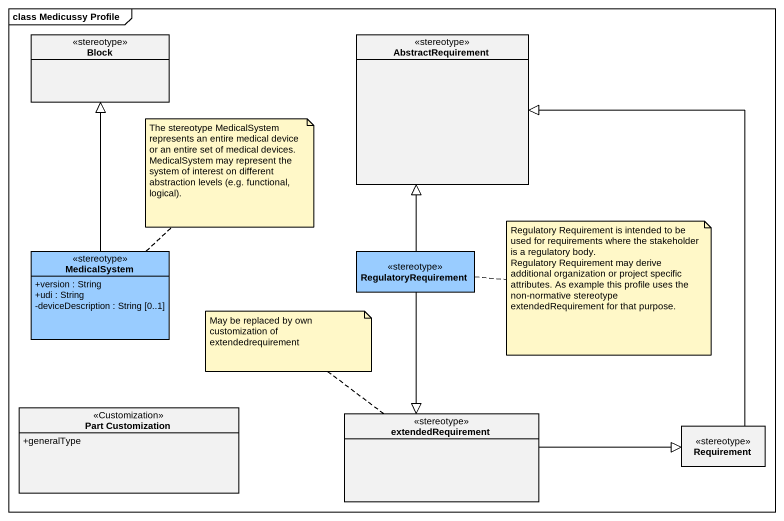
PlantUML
@startuml
mainframe class Medicussy Profile
hide circle
hide empty members
skinparam classAttributeIconSize 0
class Block <<stereotype>>
class AbstractRequirement <<stereotype>>
class MedicalSystem <<stereotype>> #99CCFF {
  +version : String
  +udi : String
  -deviceDescription : String [0..1]
}
class RegulatoryRequirement <<stereotype>> #99CCFF
class "Part Customization" as Part_Customization <<Customization>> {
  +generalType
}
class extendedRequirement <<stereotype>>
class Requirement <<stereotype>>
MedicalSystem -up-|> Block
RegulatoryRequirement -up-|> AbstractRequirement
RegulatoryRequirement --|> extendedRequirement
extendedRequirement -right-|> Requirement
Requirement -up-|> AbstractRequirement
note top of MedicalSystem : The stereotype MedicalSystem represents an entire medical device or an entire set of medical devices. MedicalSystem may represent the system of interest on different abstraction levels (e.g. functional, logical).
note right of RegulatoryRequirement
  Regulatory Requirement is intended to be used for requirements where the stakeholder is a regulatory body.
  Regulatory Requirement may derive additional organization or project specific attributes. As example this profile uses the non-normative stereotype extendedRequirement for that purpose.
end note
note top of extendedRequirement : May be replaced by own customization of extendedrequirement
@enduml
